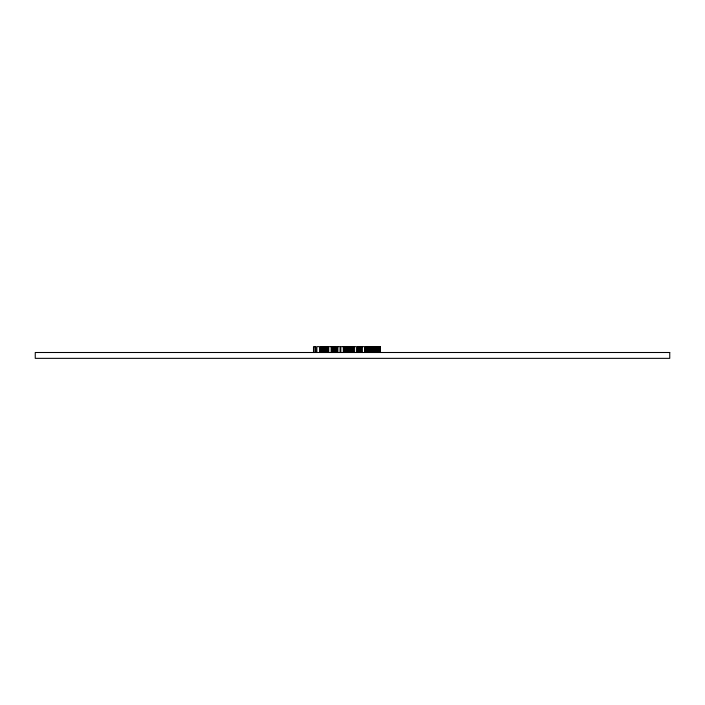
<?xml version="1.0" encoding="UTF-8"?>
<svg xmlns="http://www.w3.org/2000/svg" width="705" height="705" viewBox="0 0 705 705"><rect width="100%" height="100%" fill="white"/><g stroke="black" fill="none" stroke-linecap="round" stroke-linejoin="round"><path stroke-width="1.06" d="M320.511 346.649L324.062 346.649M345.194 346.649L348.746 346.649M357.338 346.649L360.898 346.649M363.736 346.649L361.489 346.649L361.489 352.5M376.514 346.649L371.077 346.649L371.077 352.5M377.748 346.649L377.739 352.5L377.686 346.649L380.127 346.649M380.127 352.5L380.074 346.649L380.013 352.5M379.907 346.649L379.88 352.5M379.722 346.649L379.669 352.5M378.171 346.649L378.224 352.5M377.924 346.649L377.924 352.5M376.426 346.649L376.496 352.5M376.311 346.649L376.311 352.5M376.17 346.649L376.17 352.5M375.818 346.649L375.818 352.5M375.703 346.649L375.791 352.5M375.606 346.649L375.606 352.5M375.483 346.649L375.483 352.5M375.324 346.649L375.324 352.5M375.113 346.649L375.113 352.5M374.884 346.649L374.884 352.5M374.646 346.649L374.646 352.5M374.329 346.649L374.329 352.5M374.144 346.649L374.152 352.5M374.011 346.649L374.011 352.5M373.421 346.649L373.333 352.5M373.236 346.649L373.236 352.5M373.112 346.649L373.112 352.5M372.954 346.649L372.954 352.5M372.742 346.649L372.742 352.5M372.513 346.649L372.513 352.5M372.266 346.649L372.266 352.5M372.055 346.649L372.055 352.5M371.782 346.649L371.782 352.5M370.09 352.5L370.09 346.649L364.644 346.649L364.644 352.5M370.002 346.649L370.063 352.5M369.887 346.649L369.887 352.5M369.385 346.649L369.367 352.5M369.27 346.649L369.27 352.5M369.059 346.649L369.182 352.5M368.891 346.649L368.891 352.5M368.68 346.649L368.68 352.5M368.459 346.649L368.459 352.5M368.221 346.649L368.221 352.5M367.895 346.649L367.895 352.5M367.719 346.649L367.702 352.5M366.997 346.649L367.014 352.5M366.9 346.649L366.9 352.5M366.812 346.649L366.812 352.5M366.688 346.649L366.688 352.5M366.521 346.649L366.521 352.5M366.318 346.649L366.318 352.5M366.08 346.649L366.08 352.5M365.833 346.649L365.833 352.5M365.622 346.649L365.622 352.5M365.349 346.649L365.349 352.5M362.344 346.649L362.344 352.5M360.466 346.649L360.466 352.5M360.211 346.649L360.211 352.5M359.911 346.649L359.911 352.5M359.541 346.649L359.541 352.5M359.118 346.649L359.118 352.5M358.686 346.649L358.686 352.5M358.325 346.649L358.325 352.5M358.017 346.649L358.017 352.5M357.779 346.649L357.77 352.5M356.413 352.5L356.413 346.649L353.699 346.649L353.699 352.5M354.192 346.649L354.192 352.5M352.817 352.5L352.817 346.649L349.098 346.649L349.098 352.5M351.954 346.649L351.954 352.5M350.94 346.649L350.94 352.5M349.892 346.649L349.892 352.5M348.314 346.649L348.314 352.5M348.067 346.649L348.067 352.5M347.759 346.649L347.759 352.5M347.398 346.649L347.398 352.5M346.975 346.649L346.975 352.5M346.543 346.649L346.446 352.5M346.173 346.649L346.173 352.5M345.864 346.649L345.864 352.5M345.617 346.649L345.626 352.5M344.692 352.5L344.692 346.649L340.85 346.649L340.85 352.5M344.031 346.649L344.031 352.5M343.309 346.649L343.309 352.5M340.083 352.5L340.083 346.649L337.369 346.649L337.369 352.5M337.862 346.649L337.862 352.5M336.488 352.5L336.488 346.649L332.769 346.649L332.769 352.5M335.624 346.649L335.624 352.5M334.611 346.649L334.611 352.5M333.571 346.649L333.571 352.5M332.54 352.5L332.54 346.649L328.706 346.649L328.706 352.5M331.879 346.649L331.879 352.5M331.165 346.649L331.165 352.5M328.248 352.5L328.213 346.649L324.652 346.649L324.652 352.5M328.151 346.649L328.151 352.5M327.984 346.649L327.984 352.5M327.763 346.649L327.763 352.5M327.481 346.649L327.481 352.5M327.182 346.649L327.182 352.5M326.838 346.649L326.838 352.5M326.468 346.649L326.468 352.5M326.054 346.649L326.071 352.5M325.71 346.649L325.71 352.5M325.393 346.649L325.393 352.5M325.128 346.649L325.234 352.5M324.987 346.649L325.058 352.5M324.89 346.649L324.838 352.5M324.785 346.649L324.776 352.5M323.63 346.649L323.63 352.5M323.383 346.649L323.383 352.5M323.075 346.649L323.075 352.5M322.714 346.649L322.714 352.5M322.291 346.649L322.291 352.5M321.859 346.649L321.762 352.5M321.489 346.649L321.489 352.5M321.18 346.649L321.18 352.5M320.934 346.649L320.942 352.5M319.576 352.5L319.576 346.649L316.862 346.649L316.862 352.5M315.743 352.5L315.743 346.649L313.496 346.649L313.496 352.5M314.888 346.649L314.888 352.5M669.75 352.5L35.25 352.5L35.25 358.351L669.75 358.351L669.75 352.5"/></g></svg>
